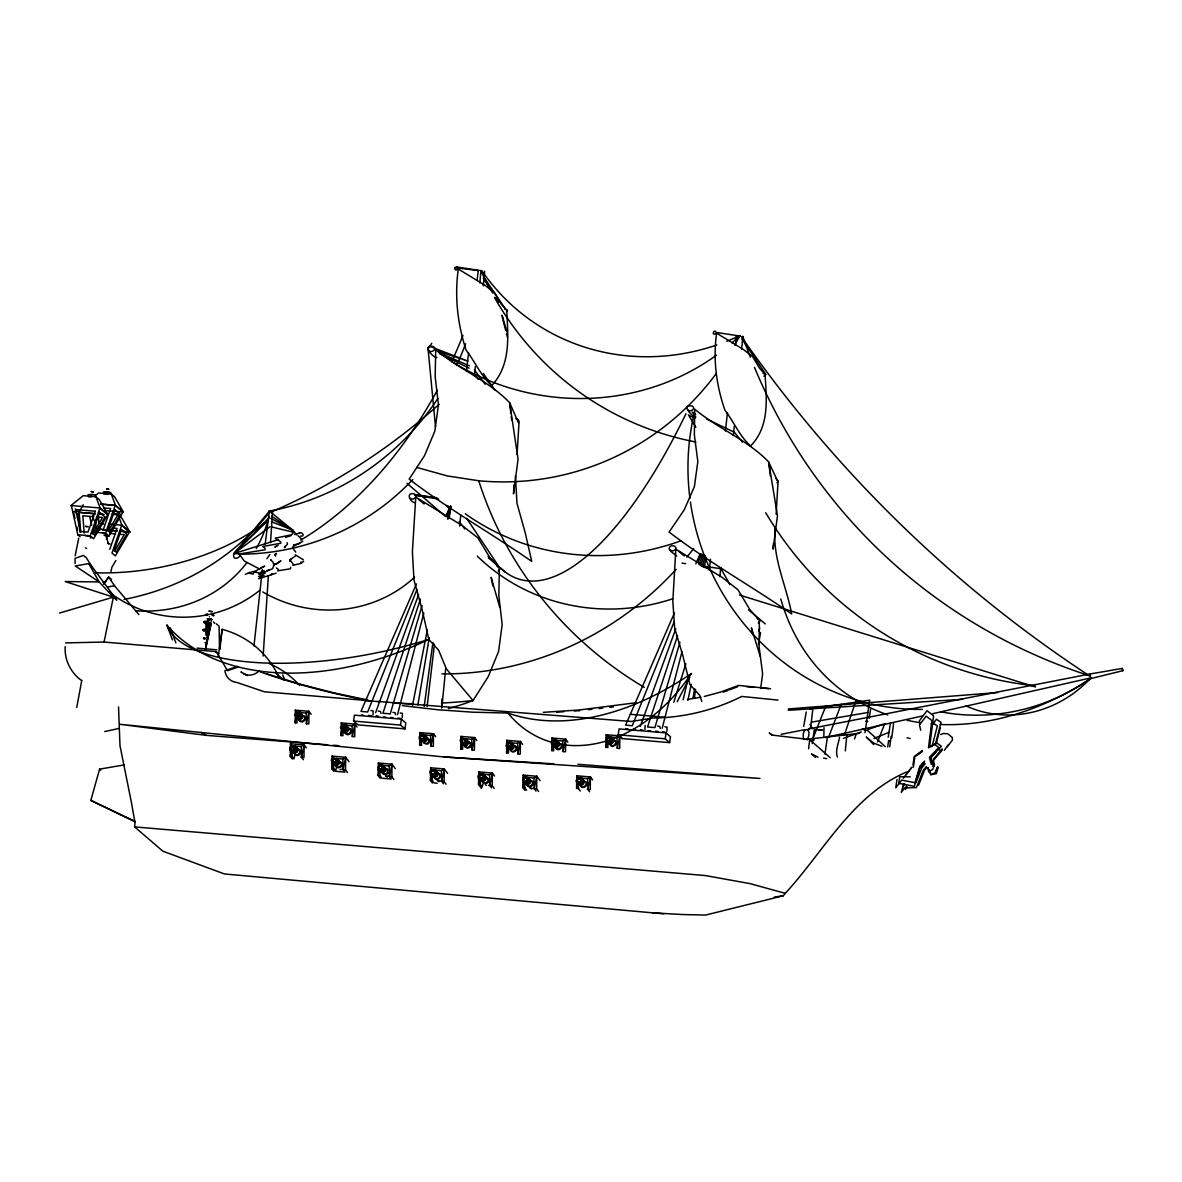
<?xml version="1.0" encoding="UTF-8"?>
<svg xmlns="http://www.w3.org/2000/svg" width="1182" height="1182" viewBox="0 0 1182 1182"><rect width="100%" height="100%" fill="white"/><g stroke="black" fill="none" stroke-linecap="round" stroke-linejoin="round"><path stroke-width="1.5" d="M294.215 752.121L294.436 753.673C296.918 757.027 302.341 752.107 298.75 749.565M295.692 715.391L296.549 713.455M332.423 761.326L333.265 759.405M336.575 760.454L335.215 762.671L333.043 762.479M338.806 761.016L337.446 764.133L334.831 764.887M341.628 728.142L342.47 726.206M345.779 727.27L343.873 729.649M348.01 727.831L347.301 730.299L344.036 731.702M378.92 767.546C380.929 773.279 384.785 763.542 379.171 766.69M381.742 770.93C381.328 774.565 386.883 776.249 388.331 772.733M382.096 771.403L382.303 772.954M382.879 767.34L382.037 769.275L379.85 769.63M385.125 767.916L383.751 771.019L380.589 771.551M424.353 736.918L423.511 738.839L421.324 739.193M426.584 737.479L425.875 739.947L422.609 741.336M431.002 772.998L431.548 771.491M434.001 775.702C435.124 785.173 446.604 773.545 436.646 773.131M434.355 776.16L434.577 777.726C437.059 781.08 442.482 776.146 438.891 773.619L436.35 773.663M435.153 772.112L434.311 774.047L432.124 774.402M437.384 772.688C434.03 784.907 423.57 765.7 436.055 770.546M507.152 745.517L507.447 744.394M507.329 744.837C509.353 750.57 513.21 740.833 507.595 743.98M510.506 748.679L510.713 750.245M511.304 744.63L509.398 747.009M522.917 780.268L523.153 781.952M523.715 779.618C523.922 783.976 530.112 779.189 525.754 778.096M526.537 783.755L526.537 783.016M527.689 779.426L527.246 780.962L525.207 781.834M552.171 742.488L552.807 744.172M555.732 747.172L555.732 746.374M556.53 742.326L555.688 744.261L553.501 744.616M558.761 742.902L556.604 746.463L552.629 745.753M577.156 781.007L577.451 779.884M577.333 780.312C577.54 784.671 583.731 779.884 579.372 778.775M580.51 784.168L580.731 785.734M581.308 780.12L580.451 782.056L578.279 782.41M583.539 780.696L582.829 783.164L579.564 784.553M609.572 742.621L610.577 745.325M609.927 743.094C610.858 751.471 621.673 741.395 613.015 740.035M65.217 646.554C64.212 659.822 70.861 672.868 81.602 680.566M306.315 747.837L304.143 744.911L290.476 743.729L290.299 756.347L292.25 758.977M296.904 717.622L297.037 722.956L295.145 722.793L295.219 717.385M295.264 713.78L295.308 710.175L308.975 711.342L311.161 714.283M304.143 744.911L303.981 757.514L301.543 757.307L301.292 746.655L304.143 744.911L301.543 757.307L303.331 759.716M308.975 711.342L308.812 723.96L306.389 723.753L306.123 713.086L308.975 711.342L306.389 723.753M348.971 761.696L345.705 757.293L332.039 756.111L331.861 768.728L333.812 771.358M342.839 730.373L342.972 735.706L341.066 735.544L341.14 730.136M341.184 726.531L341.243 722.926L354.91 724.108L357.082 727.033M347.478 772.54L345.528 769.91L345.705 757.293L342.854 759.036L336.619 758.504M354.91 724.108L354.733 736.726L352.31 736.519L352.059 725.851L354.91 724.108L352.31 736.519M395.276 768.596L392.025 764.193L378.343 763.011L378.181 775.628L380.131 778.258M393.798 779.426L391.848 776.81L392.025 764.193L389.159 765.936L379.821 765.123L378.343 763.011M421.413 740.021L421.546 745.354L419.654 745.192L419.817 732.574L433.484 733.756L435.67 736.682M447.55 773.353L444.284 768.95L430.617 767.783L430.44 780.401L432.39 783.016M433.484 733.756L433.321 746.374L430.898 746.167L430.632 735.5L433.484 733.756L430.898 746.167M446.072 784.198L444.122 781.568L444.284 768.95L441.433 770.694L432.08 769.896L430.617 767.783M462.531 743.833L462.664 749.166L460.758 749.004L460.832 743.596M460.877 739.991L460.936 736.386L474.603 737.568L476.774 740.508M474.603 737.568L474.425 750.186L472.002 749.979L471.751 739.311L474.603 737.568L472.002 749.979M478.607 779.086L478.533 784.493L481.458 788.438M478.666 775.481L478.71 771.876L492.377 773.058L494.549 775.998M494.165 788.305L492.214 785.675L492.377 773.058L489.525 774.801L480.173 773.988C472.002 778.716 488.609 784.892 485.255 776.249M508.363 747.748L508.482 753.082L506.59 752.919L506.768 740.301L520.435 741.483L522.607 744.409M520.435 741.483L520.257 754.086L517.834 753.88L517.583 743.212L520.435 741.483L517.834 753.88M523.094 778.702L523.153 775.097L536.82 776.264L540.085 780.667M538.593 791.512L536.643 788.882L536.82 776.264L533.968 778.007L524.616 777.209L523.153 775.097M553.59 745.443L553.723 750.777L551.831 750.614L551.994 737.996L565.661 739.178L567.848 742.104M565.661 739.178L565.498 751.782L563.075 751.575L562.809 740.907L565.661 739.178L563.075 751.575M580.273 790.965L578.5 788.571L576.594 788.394L576.772 775.791L590.439 776.958L592.61 779.898M590.439 776.958L590.261 789.576L587.838 789.369L587.587 778.702L590.439 776.958L587.838 789.369L589.626 791.777M607.784 742.148L607.917 747.482L606.026 747.32L606.189 734.702L619.856 735.884L622.042 738.809M619.856 735.884L619.693 748.502L617.27 748.28L617.004 737.627L619.856 735.884L617.27 748.28M207.234 624.82L206.451 624.85L207.352 624.805M773.353 543.69L773.117 549.157L777.475 515.692L768.655 461.94C747.526 439.926 718.05 428.652 694.706 409.194L694.366 434.932L697.838 461.571L694.41 486.556L684.215 509.9L669.101 532.063C708.225 562.011 751.324 585.977 791.704 613.99C786.222 584.898 771.92 557.283 775.2 527.039M441.64 707.915L442.083 698.695M513.963 484.886L513.52 493.854L518.056 459.177L509.649 402.663C488.476 380.663 459.059 369.242 435.715 349.754L435.183 376.822L438.448 404.85L434.828 431.149L424.456 455.764L409.179 479.138C448.303 509.161 491.357 533.304 531.723 561.406L525.177 532.565L516.977 503.31L515.411 475.725M292.9 565.336L300.908 563.371L300.996 561.834M263.143 656.069L268.373 575.604M270.515 542.686L272.54 511.599L269.407 511.067L265.182 543.971M361.16 714.947L363.45 715.228M380.988 713.455L380.515 711.534L378.27 711.106M395.63 714.711L395.157 712.79L392.912 712.347M625.795 728.673L628.1 728.969M660.28 728.452L659.792 726.531L657.547 726.088M776.131 514.347L778.081 480.941L775.747 478.326M517.066 454.376L519.09 421.486L518.263 419.536L515.884 418.62M932.79 713.662L1091.045 677.847M906.579 771.994C852.119 795.368 823.751 851.72 785.276 893.341L783.282 895.764L705.595 915.06L683.019 914.558L652.612 912.844L224.447 873.956L162.85 851.188L134.63 826.898L134.97 822.642L131.586 803.317L119.988 745.665L118.54 706.91M75.16 555.806L78.751 538.15M719.853 576.742L720.725 567.567M733.372 435.449L734.258 426.274M741.631 349.192L742.872 336.353M441.846 707.708L445.629 669.204M459.665 526.153L460.744 515.16M474.425 375.773L475.327 366.612M483.246 285.911L484.694 271.239M845.307 750.88L846.873 734.761M803.73 726.339L806.257 711.948M209.17 625.396C210.514 630.671 208.52 632.592 209.17 625.396L210.174 624.007M253.982 645.919L262.389 569.458M219.911 649.228L222.157 629.326A97.515 91.62 -49.3 0 1 279.115 677.552M694.395 698.488L695.459 689.328M709.244 570.256L710.515 559.263M725.379 431.031L727.491 412.71M735.352 344.937L736.416 335.777M427.145 706.422L434.444 644.175M449.249 517.849L450.534 506.871M466.432 371.384L468.574 353.063M477.159 279.839L478.237 270.678M808.606 748.753L809.685 739.577L772.112 735.086L769.275 732.914L772.023 735.263M888.199 737.243L890.519 722.719M889.721 746.847L891.051 736.342M929.613 740.833L930.071 737.243M930.766 731.85L931.224 728.26M214.755 623.416L213.41 621.939M290.683 567.227L290.491 568.764L277.593 570.876M760.691 688.456L762.626 673.858L759.095 646.628L759.391 620.328L749.831 609.543L737.952 589.729L722.172 577.422L675.823 549.187C676.813 546.498 673.06 545.035 670.992 545.995C665.097 549.128 674.863 553.93 676.739 556.013M888.598 740.759L890.386 741.099L888.598 740.759L887.697 746.994M893.607 723.399L891.745 737.908M424.19 706.422L432.922 642.402M896.975 779.485L895.793 787.862L901.659 780.105L915.001 782.691L919.847 766.438L924.634 761.119M898.689 784.065L899.724 776.677L910.243 776.855M912.992 765.035L914.159 756.643L922.448 750.496M913.361 767.192L914.838 756.583L922.137 751.176M106.513 539.317L106.897 536.672M209.79 623.475L205.387 650.233L211.105 623.416L205.343 649.465M218.286 656.158L222.157 629.326M353.581 721.079L354.423 715.169L401.407 719.173L405.825 722.985L404.983 728.88L357.998 724.876L353.581 721.079L400.55 725.083L404.983 728.88M400.55 725.083L401.407 719.173M618.216 734.805L619.072 728.91L666.042 732.914L670.46 736.711L669.618 742.621L622.633 738.617L618.216 734.805L665.2 738.809L669.618 742.621M645.15 725.349L644.929 729.53M665.2 738.809L666.042 732.914M803.627 739.311C800.805 725.467 813.689 727.255 807.114 739.799M812.758 709.835L810.689 727.299L807.956 730.609M812.3 743.567L814.339 729.427L822.45 730.121L818.934 730.24M824.947 754.131L827.489 736.445M839.516 737.258C838.54 743.729 835.068 750.526 837.403 757.012M865.002 732.707L869.686 700.187L809.7 708.816M295.145 722.793L295.958 717.533M291.393 749.344L290.299 756.347L292.205 756.51L293.978 758.918L295.027 754.131M332.674 763.483L331.861 768.728L333.752 768.891L335.54 771.299L344.893 772.097L343.105 769.704L342.854 759.036M341.066 735.544L341.894 730.299M378.994 770.383L378.181 775.628L380.072 775.791L381.86 778.199L391.198 778.997L389.425 776.589L389.159 765.936M419.654 745.192L420.467 739.947M431.267 775.141L430.44 780.401L432.346 780.563L434.119 782.957L437.237 783.238M460.758 749.004L461.586 743.759M479.36 779.248L478.533 784.493L480.439 784.656L482.212 787.064L482.921 783.873M506.59 752.919L507.684 745.916M523.803 782.454L522.976 787.714L524.926 790.33M551.831 750.614L552.644 745.354M576.594 788.394L577.422 783.149M606.026 747.32L606.839 742.074M110.827 572.103L111.95 567.138L115.88 560.504M869.095 718.405L870.75 708.491M417.881 704.915L429.258 637.748M693.007 698.311L694.528 689.224M76.741 707.457L81.794 680.344M412.474 705.713L427.337 629.873M65.601 642.89L104.046 642.048L113.369 597.132L99.155 581.928L75.279 566.001L88.753 563.592L91.575 566.03L116.796 600.087L113.369 597.132L65.217 581.544L99.155 581.928L88.753 563.592M345.705 757.293L343.105 769.704L345.528 769.91M392.025 764.193L389.425 776.589L391.848 776.81M444.284 768.95L441.684 781.361L443.472 783.769M492.377 773.058L489.776 785.469L491.564 787.862M536.82 776.264L534.22 788.675L536.007 791.083M687.894 700.394L691.263 684.245M276.381 567.907L278.494 569.606M824.002 727.684L823.839 736.135M335.54 771.299L336.235 768.108M683.137 699.774L688.471 677.183M397.551 714.504L423.836 613M448.17 518.942L450.933 508.29M662.186 728.245L682.044 651.577M704.088 566.385L706.378 557.52M931.963 746.714L937.37 725.999L933.322 723.281M935.198 744.941L941.079 722.365L936.439 719.247L933.278 723.606M936.218 743.493L940.325 727.772M903.669 783.666L901.319 792.413L904.629 787.847L916.375 787.596L923.216 770.442L926.422 766.512M906.239 786.089L905.338 789.413L907.274 786.739M134.866 821.786L90.837 800.406L99.584 769.142L124.169 764.917M428.608 350.552C431.282 353.581 437.606 349.059 433.306 346.503C422.151 344.494 431.371 356.476 436.897 357.688M295.648 714.15L295.84 715.893M291.156 747.837C295.825 756.657 294.746 739.577 291.008 749.462M332.364 760.085L332.57 761.843M420.511 736.682C420.334 742.34 427.382 735.204 421.486 735.721M430.026 741.513L428.032 744.01L424.205 743.197M430.632 772.112L431.075 775.362M431.002 772.452L432.346 770.767M461.261 740.36L461.748 742.577M471.145 745.325C470.569 749.063 464.762 748.871 464.319 745.059M479.404 775.983C478.592 780.726 486.009 776.338 481.31 774.875M488.92 780.814C488.462 784.168 483.275 784.538 482.3 781.258M523.537 779.765L524.069 778.805M551.772 743.168L553.028 741.099L556.633 740.36M552.688 742.089C552.511 747.763 559.559 740.626 553.664 741.144M576.535 780.962L578.293 778.598L581.086 779.337M577.097 779.765L577.584 781.967M606.514 738.676L607.415 741.247M422.063 605.583L390.252 713.884L382.909 713.263L420.452 599.111M447.52 518.883L451.155 506.502M679.946 642.314L654.902 727.624L647.544 726.989L677.611 635.591M702.285 566.237L705.403 555.614M372.936 715.169L373.157 710.914L370.912 710.471M402.22 717.666L402.456 713.411L400.196 712.968M666.87 731.407L667.091 727.152L664.845 726.708M1122.265 668.465L1122.797 670.711L1122.324 668.421L1089.878 674.006L808.266 729.013M673.784 702.211L685.856 663.796M938.153 767.635L936.247 773.708L930.648 774.786L929.318 769.955M447.476 516.903L450.933 506.413M700.616 565.631L704.058 555.126M844.376 735.041L855.443 702.241M90.216 535.83L99.909 508.068L107.665 514.746L93.585 538.726L90.216 535.83L77.82 534.766L71.378 505.63M115.245 505.364L123.017 512.057L108.936 536.037L105.567 533.126L115.245 505.364L100.987 504.153M109.793 549.275L117.062 528.443L113.487 528.132M854.497 738.927L856.315 733.727M375.625 712.643L418.62 594.516M446.929 516.711L450.711 506.339M640.26 726.369L675.764 628.824M699.094 564.715L702.876 554.328M828.745 736.814L841.2 704.28M877.546 741.838L884.786 723.547M812.847 738.632L825.612 706.526M915.873 782.75L921.827 767.827L925.181 763.72M918.577 785.173L924.605 770.073L926.865 767.31M416.95 589.523L367.632 712.007L360.968 711.387L416.448 583.923M446.382 516.416L450.49 506.221M674.065 621.968L632.281 725.748L625.603 725.127L674.464 612.867M698.015 562.455L701.443 553.959M935.464 771.89L937.503 766.911M937.873 766.852L935.553 772.511L930.943 774.491M285.01 546.232L284.389 547.724L287.462 544.208L287.123 542.627M445.88 516.312L450.283 506.177M695.799 563.858L700.217 553.708M677.227 701.68L689.771 677.316M940.813 750.201L940.34 751.117L938.36 748.974M276.455 553.309L275.258 555.422L275.229 553.885L275.495 556.116M76.239 510.092L78.884 512.367L83.228 504.758M92.817 533.954L102.509 517.45L97.131 516.992M108.168 531.25L117.845 514.761L112.482 514.303M114.595 551.152L124.287 534.663L118.909 534.205M129.444 531.959L115.363 555.939L111.995 553.028L121.687 525.266L129.444 531.959L120.534 531.191M940.636 734.554L943.65 733.446L947.994 733.889L952.308 737.583L952.426 740.124L947.225 746.773M295.323 714.504L296.83 712.982L298.721 713.101M296.608 715.391L298.263 713.78M291.097 747.231C288.511 752.284 298.514 750.555 294.17 746.728M341.864 726.428L341.775 728.659M342.883 728.437L343.859 727.24M332.039 760.44L332.644 759.612M332.955 759.819C331.536 765.788 340.061 759.139 333.708 759.258M378.358 767.34L379.481 765.936M378.964 766.512L379.57 769.556M379.274 766.719L379.171 769.201M421.752 735.041L419.832 736.903L420.275 740.168M420.437 736.076L420.349 738.307M460.95 740.715L462.856 738.853L465.56 738.75M461.852 740.095C460.123 745.561 468.84 740.39 463.063 739.4M478.725 776.205L479.183 775.436M479.641 775.584L479.523 778.066M507.388 743.803L507.3 746.034M552.009 742.326L552.467 741.557M577.304 779.943L579.062 778.628M606.203 739.031L606.809 738.203M607.917 737.701L606.573 739.385L607.001 740.892M607.12 738.41C605.376 743.862 614.093 738.691 608.316 737.716M269.806 554.565L266.896 558.761M948.525 744.527L944.329 750.26M427.84 349.296L431.74 343.327M210.086 611.286L212.376 611.611L210.928 611.655M454.686 267.634C454.775 274.15 461.955 264.842 454.686 267.634L478.4 270.575M518.47 422.816L509.649 402.663L510.846 413.198M104.858 582.623L108.67 577.067L111.551 579.549M209.79 626.12L209.805 628.706M103.484 584.233L108.67 577.067L114.521 585.77L138.9 614.596M902.782 786.931L904.688 784.287M903.27 778.229L911.883 767.221L905.619 775.111M206.953 628.854L205.328 629.356L206.008 629.016M269.407 511.067L233.8 553.723C231.509 564.76 248.767 552.186 233.8 553.723L269.186 517.524M930.529 758.209L935.789 752.077M942.172 748.945L933.219 759.405L933.928 765.906M942.261 750.009L933.411 760.366L933.972 765.522M923.733 762.479L920.187 766.424L914.336 786.311L899.192 783.371M919.862 767.842L924.383 762.804M258.636 578.707L270.678 574.984L272.008 573.536M291.304 747.408L292.767 746.566M479.537 775.555L481 774.712M523.626 778.657L525.074 777.564M523.981 778.775L524.882 778.081M577.599 779.47L578.5 778.775M506.576 311.767L507.093 309.891L504.891 309.063M298.81 533.481C301.986 530.408 305.916 537.204 300.464 536.052M776.869 482.699L777.889 481.591L768.655 461.94L770.413 476.169M276.588 545.803L274.859 547.222L278.198 545.257M258.947 671.007C255.031 675.055 248.604 676.444 243.551 673.799M94.486 496.263L98.594 492.997L111.3 494.076L114.757 497.046L123.46 512.161L115.496 505.32L111.3 494.076M292.826 546.601L302.71 541.386M269.998 526.729L233.8 553.723L268.107 520.375A190.819 121.997 -9.4 0 1 93.954 572.753M272.54 511.599L271.047 511.732M295.574 555.88L290.004 559.869L289.915 561.42L290.521 559.249L290.004 559.869L293.505 564.568M916.671 755.623L922.448 751.338M300.908 563.371L303.671 561.361M270.781 512.19L292.84 530.245L292.885 533.333L291.526 534.781L275.199 538.179L280.548 541.681L280.888 543.247L262.759 546.512L265.093 548.241L265.019 549.778L239.163 554.003L244.275 561.022L259.154 568.778L256.272 570.773L248.131 573.034L253.081 574.083L254.189 571.955L260.01 573.063L262.301 571.024L265.049 571.896L272.614 568.705L273.988 565.055L275.953 563.666L273.411 564.937M932.495 766.039L934.578 764.695L932.554 769.615L928.55 771.344L928.166 767.886M87.941 494.682L92.713 494.386L95.491 495.317L94.501 495.923M103.292 491.978L108.064 491.697L110.842 492.628L109.837 493.234M105.42 492.155L108.714 492.436M88.31 526.817L85.503 526.285L86.7 526.67M103.661 524.114L101.283 523.316M110.103 544.015L107.725 543.218M215.685 652.065L218.714 653.602M296.446 713.101L297.243 712.643M297.037 713.16C292.53 718.39 303.804 715.346 297.436 713.189M291.496 746.832L295.101 746.093M342.263 726.029L343.164 725.393M343.534 725.763C337.609 729.649 349.296 729.752 343.844 725.925M300.967 757.13L301.705 756.702M337.461 758.874C324.016 754.426 336.885 773.397 338.096 759.79M333.058 759.213L333.959 758.578M333.294 759.494L335.452 759.051M343.268 769.098L340.032 769.615M420.452 740.346C429.45 743.98 424.929 728.703 419.344 736.489C417.438 744.763 432.775 741.011 424.766 734.923M421.088 735.958L422.683 735.396M379.378 766.113L380.279 765.478M379.614 766.394L381.21 765.833M389.587 775.983L385.613 776.146M462.664 739.385L461.468 742.119M462.192 739.769L463.787 739.208M431.873 771.166L432.908 770.62M507.787 743.404L509.59 742.503L512.19 743.064M508.024 743.685L509.619 743.109M479.966 775.259L481.576 774.698M489.939 784.863L488.388 785.528M607.223 737.804L608.124 737.169M607.445 738.085L608.479 737.538M587.262 789.192L588.001 788.763M258.858 569.428L264.724 566.119L260.321 567.995M498.243 571.305L500.208 568.276L497.046 566.089M758.312 623.254L760.248 620.387L757.071 618.289M209.421 616.797L209.48 616.738M208.638 619.338L208.726 619.427M208.623 619.915L209.288 620.018M245.265 574.363L249.83 572.502M874.03 738.366L888.923 732.382M729.663 689.8L737.686 686.683M264.591 570.98L261.119 572.265L265.182 573.24L258.695 574.289L264.088 575.368L258.562 576.491L261.916 577.407M843.342 738.366L861.294 731.953M867.943 729.56L883.102 724.152M103.041 582.475L106.439 581.308M723.177 692.105L728.053 690.421M237.715 666.308L224.905 670.682A14.805 13.903 -49.3 0 0 237.035 682.516L264.502 691.81L372.212 700.985M238.483 666.958L227.491 670.711L216.424 651.637L104.046 642.048M104.74 731.569L119.19 728.408M270.678 574.984L276.071 573.181M234.509 553.412L278.538 539.583M285.586 537.367L290.861 535.712M294.392 534.604L299.667 532.949M59.469 613.074L113.369 597.132M296.978 713.322L298.174 712.982M297.953 716.883L299.696 715.568L299.415 713.544M299.814 719.188L302.237 717.356L302.252 715.169M342.765 725.748L344.656 725.866M342.913 726.073L344.095 725.748M291.998 746.551L293.89 746.655M333.56 758.933L335.939 759.302M421.339 735.396L423.732 735.751M462.458 739.208L464.349 739.326M379.865 765.833L381.756 765.951M463.566 743.109L465.028 742.266L465.324 740.213M554.284 740.833L552.541 742.148L552.526 743.729M441.108 781.184L437.281 780.371M607.711 737.524L609.602 737.642M480.232 774.698L482.625 775.067M527.645 784.109L530.083 782.277L530.083 780.09M533.643 788.497L530.408 788.217M578.692 778.258L581.396 778.155M299.829 543.38L293.535 545.109L295.456 544.592M657.857 731.451L655.552 731.274M763.941 376.245L765.567 374.487L763.188 373.32M1122.797 670.711L1090.823 678.571L1090.203 674.272M704.28 696.479L720.798 692.017L738.528 685.412L770.546 688.737M810.675 740.774L814.265 739.976M825.051 737.583L922.019 716.056M266.999 570.492L269.26 570.005M213.395 615.999C215.73 615.113 210.884 613.384 212.08 615.527M781.184 734.303L804.647 729.722M700.956 697.217L687.525 699.404M107.784 586.981L114.521 585.77M811.487 722.143L867.854 712.51M783.282 895.764L774.313 897.079M636.064 702.729L578.885 710.013L543.41 712.332M208.667 611.035L209.82 611.079M806.242 739.385L859.565 733.313M588.503 709.688L592.049 709.303M599.141 708.52L602.687 708.136M609.779 707.353L613.325 706.954M788.261 708.964L997.608 692.549M385.672 717.105L383.559 716.913M393.03 717.725L390.636 717.489M556.589 712.17L563.681 711.712M574.319 711.017L579.653 710.678M643.023 730.21L640.348 729.841L641.25 730.092M664.949 732.086L662.57 731.85M788.261 710.264L962.68 699.316M207.781 634.586L207.485 634.542M297.376 716.913L299.903 715.745L299.016 713.174M344.065 725.142L344.981 725.098M347.804 728.585L349.473 728.718C352.738 730.89 348.705 735.677 345.779 733.446M343.297 729.663L345.543 728.984L345.632 726.753M425.845 737.937C433.011 737.627 426.732 747.63 423.407 741.956M609.011 736.918L611.626 737.465M297.037 749.373L298.706 749.521M462.989 743.123L465.235 742.444L465.043 739.755M554.077 740.656L555.407 740.922M508.836 742.961L510.181 743.227M463.728 745.162L467.451 743.005L466.535 739.326M510.846 743.98L512.412 744.113M293.269 752.491C296.845 753.037 298.883 747.763 295.426 746.078M612.749 740.346L614.433 740.493M558.554 743.641C567.153 743.936 557.505 754.84 555.377 746.655M513.328 745.945L514.185 745.916M509.56 749.063L512.825 747.674L513.313 744.675M338.599 761.769L340.268 761.902M381.165 765.227L382.983 765.375M384.372 768.374C390.178 767.665 387.297 776.544 382.894 773.53M384.918 768.655L385.76 768.625M433.439 769.984L435.257 770.147M432.745 770.797L434.533 770.959M480.778 778.613L482.803 777.756L482.817 775.244M481.502 780.652C485.093 781.184 487.117 775.909 483.66 774.225M578.899 778.805L580.672 778.968M583.332 781.435L585.001 781.583C588.636 784.065 583.347 789.044 580.746 785.794M379.599 701.724L365.696 700.527M400.033 718.346L397.728 718.065M635.384 729.59L633.079 729.294M507.95 713.056A270.826 178.659 -53 0 0 691.47 673.43A155.95 114.551 -65.9 0 1 507.95 713.056L472.608 712.185L437.429 709.717L402.486 705.654M370.409 715.834C373.497 715.804 366.228 715.08 369.257 715.716M377.767 716.469C380.811 716.425 373.586 715.716 376.615 716.351M649.701 730.816L650.617 730.757L648.209 730.653M553.664 763.838L443.619 756.923L119.796 724.285L206.333 735.367L327.724 744.808M443.619 756.923L759.982 778.45L577.895 764.281M699.508 564.553L704.93 564.952M333.25 745.236L338.761 745.665M103.898 494.091L107.665 494.416M90.497 494.593L92.152 494.726M95.949 496.765L83.242 495.686L70.935 505.512L100.16 508.009L108.109 514.864L99.406 499.75L95.949 496.765L100.16 508.009M88.547 496.795L91.073 497.001M100.884 504.064L115.496 505.32M103.469 507.935L110.635 508.541L103.366 529.373L95.772 528.723L94.649 523.685M105.183 510.535L123.017 512.057M112.29 513.52L117.742 513.978L121.938 525.222L129.902 532.063L120.771 531.279M75.264 508.969L79.15 512.323L95.195 513.682M98.756 513.993L104.105 514.451M78.884 512.367L95.328 513.771M98.978 514.081L102.642 514.392M93.555 516.682L82.814 515.766L84.203 533.067M109.158 524.128L121.938 525.222M102.716 529.669L116.974 530.895M102.494 529.728L117.107 530.969M93.156 532.077L105.567 533.126M109.956 533.437L115.334 533.895M105.39 535.727L108.936 536.037M746.64 686.698L753.998 687.318M761.356 687.954L768.714 688.574M197.054 648.12L216.823 649.819M377.693 701.458L631.38 721.478L652.922 717.976A202.964 190.657 -49.3 0 0 741.794 696.434L778.007 700.099M134.63 826.898L705.27 875.552L749.994 883.619L785.276 893.341M652.612 912.844L663.693 913.789M665.038 717.238L630.331 714.268M393.488 702.906L400.403 703.497M617.004 737.627L607.651 736.814L606.189 734.702M306.123 713.086L299.888 712.554L300.745 712.938M562.809 740.907L552.644 740.508L551.285 743.611L553.102 746.167M352.059 725.851L342.706 725.039L341.243 722.926M430.632 735.5L423.57 734.746M471.751 739.311L462.398 738.514L460.936 736.386M517.583 743.212L507.418 742.813L506.044 745.916L507.876 748.472M301.292 746.655L291.939 745.842C284.227 749.905 298.824 757.027 297.421 748.723M587.587 778.702L578.234 777.904L576.062 780.548L577.23 783.371M526.655 790.27L524.867 787.877L522.976 787.714L523.05 782.307C541.578 787.626 517.819 766.143 524.261 783.267M536.643 788.882L534.22 788.675L533.968 778.007M444.122 781.568L441.684 781.361L441.433 770.694M492.214 785.675L489.776 785.469L489.525 774.801M206.392 643.2L205.018 642.565L207.219 642.919M414.985 495.11L436.439 497.932M415.68 494.741L436.912 497.785M682.073 563.134L685.619 563.651M701.532 565.927L720.99 568.719L729.885 584.558M456.533 266.94L479.345 270.442M717.105 332.556L739.917 336.043M716.307 373.482A285.423 273.338 76.5 0 1 478.754 480.764L447.446 475.962L416.818 467.451M415.074 495.273L438.729 499.07M703.305 567.183L708.757 568.054M823.529 758.105L826.706 758.652M818.033 757.16L811.369 753.939L815.506 757.411M367.853 700.025L333.605 692.815L299.8 684.053L266.511 673.755M366.819 700.291C330.517 693.213 294.584 683.994 259.7 671.672M608.848 737.332L610.104 737.878M610.71 738.056L612.527 738.868M607.696 741.321L609.882 740.966L610.577 738.528M607.622 742.872L611.774 741.661L611.788 737.642M554.654 740.626L555.909 741.173M558.82 743.33C564.937 744.291 558.48 752.668 555.584 747.379M553.427 746.152L557.579 744.956L557.594 740.937M511.289 743.655L513.091 744.468M513.579 745.635C521.883 746.965 512.102 756.864 510.151 748.96M508.275 746.921L511.067 746.344L511.156 744.113M509.028 747.216L507.772 746.669M508.186 748.457L512.353 747.26L512.367 743.242M467.762 741.72L469.904 742.562M468.353 742.015L469.165 742.178M463.196 743.315L461.94 742.769M424.693 736.223L426.155 736.741M302.134 715.494C309.758 716.41 301.912 726.383 298.898 719.543M423.112 741.764C425.86 742.946 428.933 739.016 426.362 736.947M296.815 716.794L297.583 717.09M348.069 728.26C355.25 728.821 348.838 738.676 345.218 732.943M296.741 718.331L300.893 717.134L300.908 713.115M342.75 729.545L343.504 729.841M583.598 781.11C591.96 782.454 582.061 792.339 580.155 784.449M526.566 778.022L523.774 778.583L523.966 781.272M529.964 780.416C537.766 781.361 529.639 791.275 526.744 784.464M524.66 781.716L527.039 781.538L527.541 778.908M483.349 774.24L479.331 775.377L479.936 778.421M524.572 783.252L528.723 782.056L528.753 778.037M526.079 783.976C529.211 786.148 532.668 780.741 529.137 778.953M485.536 777.209L488.698 779.263M486.127 777.49L486.94 777.667C490.574 780.164 485.285 785.144 482.699 781.893M480.217 778.495L483.305 777.461L481.916 774.638M433.218 770.782C437.222 771.595 432.228 776.544 431.179 772.747M293.121 746.359L294.392 746.906M383.219 766.66L383.987 766.822M297.303 749.063C303.213 749.211 300.051 757.928 295.456 754.884M338.85 761.444L341.007 762.272M387.474 777.076L385.864 776.515M907.022 737.79L910.155 738.514M272.111 527.083L293.21 532.151M862.121 729.117L867.824 730.712L885.259 746.669M739.533 595.034L1035.55 687.008M438.374 351.35L467.836 361.101L429.79 346.341M247.363 675.587L240.936 671.893L241.704 672.543M85.459 547.827L86.522 548.418M881.905 746.3L873.587 743.035L866.243 736.992L873.72 744.601M271.402 521.69L292.84 530.245L296.726 534.958M439.571 352.93L469.372 365.844M90.837 800.406L135.354 821.46M692.15 412.075L695.4 413.626M706.777 419.063L734.391 432.257L742.34 442.171M295.234 554.757L303.331 559.795M439.497 353.581L469.106 368.163M607.208 741.07C609.04 742.931 612.379 739.902 610.296 738.07M608.435 743.242C610.961 745.162 614.906 741.646 612.734 739.075M606.824 742.473C623.121 745.812 602.539 727.033 606.647 742.296M610.739 745.221C613.621 747.438 617.669 742.739 614.463 740.538M557.283 741.513L558.332 742.163M553.013 744.365C554.86 746.197 558.155 743.271 556.101 741.365M554.24 746.536C561.095 749.669 559.662 737.346 553.442 740.05L551.994 737.996M582.061 779.293C587.144 780.903 582.091 787.862 578.811 784.109M514.362 745.798C519.001 747.571 513.727 753.939 510.742 750.304M577.776 782.159L580.658 782.233L581.16 779.603M507.388 748.058C514.613 754.057 515.943 739.843 508.216 742.355L506.768 740.301M577.392 783.548C580.318 785.779 584.883 781.716 582.371 778.716M466.358 739.164C452.558 734.569 466.402 754.116 467.865 741.395M466.225 739.902L467.821 741.055M462.65 743.197L461.541 742.399M461.556 744.158L465.856 743.995L466.993 740.065M463.181 744.926C465.738 747.645 470.525 743.301 467.481 740.759M527.778 777.461L528.576 777.859M465.472 746.906C468.013 748.841 471.943 745.325 469.771 742.739M525.399 783.622L526.433 784.272M531.427 788.97L529.817 787.685M425.106 736.091L426.717 737.243M423.023 735.322L424.412 736.578M427.411 738.07L430.026 740.715M420.836 738.942L424.116 738.632L423.924 735.943M484.147 774.638L480.158 773.929L478.71 771.876M484.354 775.702C489.23 777.697 483.202 784.094 480.394 779.913M479.345 779.647C482.271 781.878 486.821 777.8 484.31 774.816M345.868 725.29L346.666 725.689M431.637 774.151L434.518 774.225L435.006 771.595M431.253 775.54L435.552 775.377L436.675 771.447M432.863 776.308C436.38 778.657 439.881 773.058 436.217 770.723M341.864 730.698C344.789 732.929 349.355 728.851 346.843 725.866M343.489 731.466C346.474 734.495 351.172 728.925 347.227 726.797M438.891 781.671L437.517 780.726M300.612 713.692L301.646 714.327M383.648 766.527L384.682 767.177M379.363 769.379L382.244 769.452L382.746 766.837M378.979 770.782C381.904 773.013 386.47 768.935 383.943 765.951M337.328 759.627L338.924 760.78M334.284 764.651C336.84 767.369 341.613 763.025 338.569 760.484M333.147 764.296C336.752 767.487 341.805 762.094 337.638 759.051M295.899 746.492L291.924 745.783L290.476 743.729M295.766 747.246L297.362 748.398M291.097 751.486C294.037 753.732 298.588 749.654 296.076 746.669M270.767 518.366L292.84 530.245L271.579 516.224M200.999 732.471L206.333 735.367M694.883 418.458L688.397 414.912L695.888 427.263M298.056 535.801L302.341 539.805M687.614 409.888C690.199 412.784 696.597 408.573 692.268 406.061C681.098 404.067 690.495 415.665 695.903 417.024M669.839 550.073L673.149 550.915L675.823 549.187L672.824 601.195L674.641 628.011L683.078 656.453L689.874 684.481L699.714 695.341L701.812 701.487M692.652 412.651L695.681 414.675M409.77 498.095C412.474 501.168 418.753 496.543 414.468 493.973C406.18 491.579 408.691 501.567 415.296 502.852M678.586 551.226L684.171 555.909M748.472 609.838L765.242 623.904M418.517 499.277L424.102 503.96M488.402 557.889L505.172 571.955M406.963 483.305L445.511 516.504M276.086 673.371L283.813 680.019M216.321 623.845L219.113 626.238L219.483 649.051M98.342 527.29L100.928 529.521M74.451 511.215L78.47 514.687L79.874 531.974M77.82 534.766L80.066 536.702M809.685 739.577L830.222 757.765M612.173 738.573C616.502 741.099 610.518 746.669 607.873 742.739M606.174 741.882L607.297 742.872M557.978 741.853L558.894 742.665M555.703 740.996L556.589 742M554.033 746.33C556.427 749.403 561.716 745.059 558.539 742.37M577.983 782.336L577.097 781.332M576.742 782.957C583.568 790.344 586.863 775.599 578.22 777.845L576.772 775.791M512.752 744.158C517.45 747.083 510.092 752.609 508.053 747.704M531.427 780.933C534.988 783.444 529.684 788.335 527.128 785.099L526.891 784.272M524.365 781.642L523.331 780.135M524.838 783.119L525.739 783.932M465.885 738.75L467.008 739.74M469.21 742.237L470.924 743.774M463.536 745.236L462.221 743.788M485.374 784.464L486.23 785.38M422.417 741.409L420.91 739.267M435.567 770.132L436.69 771.137M436.601 771.639L437.517 772.452M434.932 771.329C433.558 769.157 429.583 771.255 431.149 773.516M432.302 775.806C434.548 779.337 440.472 775.097 437.163 772.142M387.327 769.172L388.346 770.383M384.327 766.867C389.026 769.792 381.683 775.318 379.644 770.413M342.928 730.964L343.844 731.761M378.329 770.191C395.793 777.859 375.743 753.481 378.801 770.605M301.292 714.031C305.636 716.617 299.622 722.099 296.992 718.198M303.597 716.011C307.143 718.523 301.853 723.414 299.297 720.178M336.988 758.475L338.111 759.465M340.313 761.962C346.09 764.695 337.505 771.314 335.614 765.493M332.644 762.124C334.018 764.296 337.993 762.183 336.427 759.937M333.723 764.148L334.624 764.946M291.082 749.728L294.17 749.994L294.584 747.098M292.161 751.767C294.436 755.298 300.317 751.043 297.022 748.103M488.136 556.427L498.774 566.444L466.654 518.351M99.584 769.142L100.751 770.25M271.21 560.431L270.545 559.707L272.983 562.1L273.988 565.055M473.775 373.822L478.444 379.466M292.767 548.153L295.707 552.127M446.84 505.512L450.209 509.9M459.177 521.602L464.777 528.915M474.337 369.789L485.181 384.268M483.231 373.394L494.874 389.986M419.817 732.574L421.294 734.687M332.039 756.111L333.501 758.223M295.308 710.175L296.785 712.288M741.927 339.012L765.995 374.635M484.369 277.859L505.423 309.034M206.909 628.366L206.111 628.898M809.877 724.448L812.669 728.718M483.246 278.095L492.924 293.166M495.834 297.687L498.73 302.193M91.575 566.03L86.375 557.86L83.553 555.437L75.042 558.362L75.101 563.474M608.228 743.035L607.282 741.395M552.452 745.591L551.758 744.025M508.807 748.634L508.201 747.29M507.226 747.896L506.531 746.33M464.526 745.768L465.309 747.009M479.995 779.278L480.749 780.209M421.856 740.907L421.25 739.563M344.834 732.308L345.617 733.549M340.874 762.464C343.297 765.389 338.259 768.98 336.013 766.128L335.777 765.301M332.497 763.705L331.802 762.154M294.85 754.352L293.86 752.387M291.762 751.131L292.515 752.062M290.935 751.324L290.24 749.772M121.185 516.948L129.902 532.063M282.734 674.878L284.507 679.561M170.356 628.07L175.882 642.875M166.928 625.115A254.411 166.322 -30.7 0 0 428.815 639.403L422.225 609.942L413.981 580.067L412.385 551.861L415.768 497.149L462.088 525.517L477.868 537.84L489.776 557.505L499.336 568.261L498.848 595.92L502.173 624.554L498.597 651.43L488.269 676.606L473.036 700.542L446.308 668.805L438.655 650.218L428.815 639.403A200.571 73.447 -11.6 0 1 166.928 625.115L172.439 639.92M760.233 656.379L751.397 627.849L752.816 634.956M106.277 536.554L108.508 543.956M507.093 332.275L502.04 315.195L502.734 318.608M499.75 607.297L491.121 577.318L492.924 586.095M605.952 740.745L606.189 741.557M576.535 781.819L576.772 782.647M482.093 780.548L482.67 781.819M423.555 741.764L423.777 742.518M378.107 769.054L378.343 769.866M344.981 732.116L345.203 732.87M299.046 719.35L299.268 720.119M932.539 764.296L930.662 757.499L941.404 746.33L936.838 742.887L929.643 746.699L933.603 715.716L926.983 710.707L919.433 720.754L920.261 724.241M931.283 764.311L929.362 757.337L938.818 747.512L934.799 744.483L928.476 747.822L931.948 720.562L926.127 716.159L919.478 724.994L920.734 730.254M928.712 769.319L929.584 772.467M928.033 767.768L929.362 772.54M503.074 320.307L505.704 330.458M506.576 333.841L507.447 337.225M92.787 515.263L93.91 520.316M89.758 516.652L91.649 525.222M73.476 511.747L74.968 518.47M76.83 526.891L77.569 530.245M511.245 416.714L511.658 420.216M427.987 347.907L435.508 426.835M98.431 516.534L98.993 523.449M99.273 526.906L99.539 530.378M95.373 520.494L96.097 529.536M79.15 512.323L80.745 532.24M578.367 783.238L578.5 788.571M524.749 782.543L524.867 787.877M480.306 779.322L480.439 784.656M432.213 775.229L432.346 780.563M379.939 770.457L380.072 775.791M333.634 763.557L333.752 768.891M292.072 751.176L292.205 756.51M246.905 562.662A148.016 133.817 43.6 0 1 135.93 610.769M268.92 516.711A148.016 133.817 43.6 0 1 256.287 548.507M268.949 513.047A291.54 262.936 43 0 1 124.051 599.437M1090.513 678.291A111.33 103.691 -51.7 0 1 965.901 705.802M1090.942 678.468A199.093 187.125 -49.4 0 1 941.005 711.83M760.499 632.533A169.868 149.715 1.2 0 1 758.371 644.205M448.333 708.565A228.023 176.798 10.8 0 0 473.036 700.542A416.625 319.908 9.6 0 1 441.477 703.054M413.094 703.659A416.625 319.908 9.6 0 1 400.624 703.438M759.745 627.952A214.843 190.139 1.4 0 1 758.608 631.424M734.761 345.055A285.423 273.338 76.5 0 0 739.873 335.599A223.679 209.687 -54.4 0 1 726.797 341.273M716.809 344.967A223.679 209.687 -54.4 0 1 481.695 270.501M739.873 335.599A229.471 216.483 12.5 0 1 731.968 342.854M716.528 355.132A229.471 216.483 12.5 0 1 453.947 362.918M695.873 442.024A335.525 313.141 -57.3 0 1 494.445 297.376M490.19 289.62A335.525 313.141 -57.3 0 1 480.852 270.442A248.796 232.765 -51.9 0 1 479.833 282.838M465.56 343.799A248.796 232.765 -51.9 0 1 456.488 365.445M437.798 398.57A248.796 232.765 -51.9 0 1 268.875 511.141M644.293 687.348A341.406 309.3 44.1 0 1 478.754 480.764M685.974 413.7A361.012 124.642 -73.5 0 1 500.267 567.833M1034.974 685.856A399.383 376.437 -56.6 0 1 765.7 512.737M1089.11 675.646A606.78 571.571 -45.2 0 1 754.485 367.38M750.348 357.156A606.78 571.571 -45.2 0 1 742.695 336.456M922.344 709.377A233.031 218.301 66.5 0 1 871.282 703.94M867.81 703.113A233.031 218.301 66.5 0 1 690.406 501.936M689.933 498.42A233.031 218.301 66.5 0 1 693.893 414.867M1089.42 675.794A1433.633 1337.876 -66.9 0 1 741.365 336.678M462.96 335.378A347.789 231.332 -71.7 0 1 451.627 361.707M437.281 390.282A347.789 231.332 -71.7 0 1 300.701 540.1M439.113 404.318A593.586 555.776 -50.3 0 1 271.904 511.747M412.858 479.464A262.522 249.565 61.2 0 1 240.345 554.225M693.671 548.581A312.669 293.934 -53.6 0 1 686.845 557.077M676.119 569.384A312.669 293.934 -53.6 0 1 441.979 673.903M672.573 598.831A203.407 193.449 -45.3 0 1 477.203 556.072M414.557 577.2A124.731 118.156 12.1 0 1 262.818 591.946M259.656 590.409A122.248 121.938 -45.3 0 1 109.35 592.226M1091.016 678.217A270.56 208.667 -52.2 0 1 940.074 724.492M934.622 724.197A270.56 208.667 -52.2 0 1 931.032 723.916M920.024 722.63A270.56 208.667 -52.2 0 1 907.215 720.296M887.859 714.874A270.56 208.667 -52.2 0 1 780.755 598.964M681.231 540.691A248.338 234.258 -49.6 0 1 465.324 513.801M84.971 535.505A5.688 1.093 8.2 0 1 90.393 536.761A5.688 1.093 8.2 0 1 90.438 537.943M102.819 533.215A5.688 1.093 8.2 0 1 106.587 534.648A5.688 1.093 8.2 0 1 104.016 535.357M207.722 635.842A8.599 2.438 -85.1 0 1 206.082 625.367A8.599 2.438 -85.1 0 1 210.056 619.723M208.135 635.724A8.599 2.438 -85.1 0 1 207.5 623.357A8.599 2.438 -85.1 0 1 211.504 621.111M208.638 632.296A5.068 1.433 -85.1 0 1 208.254 625.012A5.068 1.433 -85.1 0 1 210.618 623.682M206.835 624.066A6.885 1.95 -85.1 0 1 207.249 622.618M208.771 631.882A5.068 1.433 -85.1 0 1 208.859 624.48A5.068 1.433 -85.1 0 1 211.076 623.727M269.393 663.604A97.515 91.62 -49.3 0 1 299.667 685.516M448.081 506.029A11.451 1.906 -83.7 0 1 447.712 505.615M294.599 714.933C302.282 729.442 305.178 702.832 294.599 714.933M340.534 727.684C349.399 743.183 350.862 715.494 340.534 727.684M765.064 374.443C766.527 399.25 769.792 426.303 750.555 446.013C739.326 435.744 733.874 421.782 724.95 410.257C716.233 385.273 712.982 359.491 716.602 333.176C714.371 327.163 710.397 337.151 716.602 333.176L743.478 349.532L752.639 356.668L759.524 368.178L765.064 374.443M506.753 310.26C507.979 336.309 511.215 364.573 491.712 385.598C480.513 375.403 474.987 361.515 466.063 350.064C457.493 323.676 454.494 296.579 458.291 269.008L485.152 285.438L494.312 292.589L501.212 304.025L506.753 310.26M203.703 622.087C205.55 625.987 206.658 618.6 203.703 622.087M205.801 623.919L206.569 623.978L205.831 623.815M865.963 721.197L867.721 721.596L866.022 721.153M202.964 629.755C204.131 634.202 206.377 627.007 202.964 629.755M205.771 614.551C207.441 617.329 208.963 612.143 205.771 614.551M207.16 618.954L207.278 618.821M207.485 621.023L208.268 621.008L207.485 621.023M95.284 511.23L88.015 532.077L80.42 531.427L75.589 509.56L95.284 511.23M99.613 512.323L92.359 533.156L94.412 534.944L104.976 516.948L99.613 512.323M114.964 509.634L107.695 530.467L109.763 532.24L120.328 514.244L114.964 509.634M121.406 529.536L114.137 550.369L116.205 552.142L126.769 534.146L121.406 529.536M203.511 637.985C204.412 641.53 207.145 636.625 203.511 637.985M205.653 634.498L206.377 634.852L205.653 634.498M206.348 632.68L207.072 633.035L206.348 632.68M211.179 619.205L211.903 619.531L211.179 619.205M207.116 634.926L207.884 635.074L207.116 634.926M206.673 637.438L207.441 637.6L206.702 637.423M280.74 560.933L275.761 564.316L280.74 560.933M91.295 491.579L93.363 491.963L91.295 491.579M106.646 488.875L108.7 489.274L106.646 488.875"/></g></svg>
